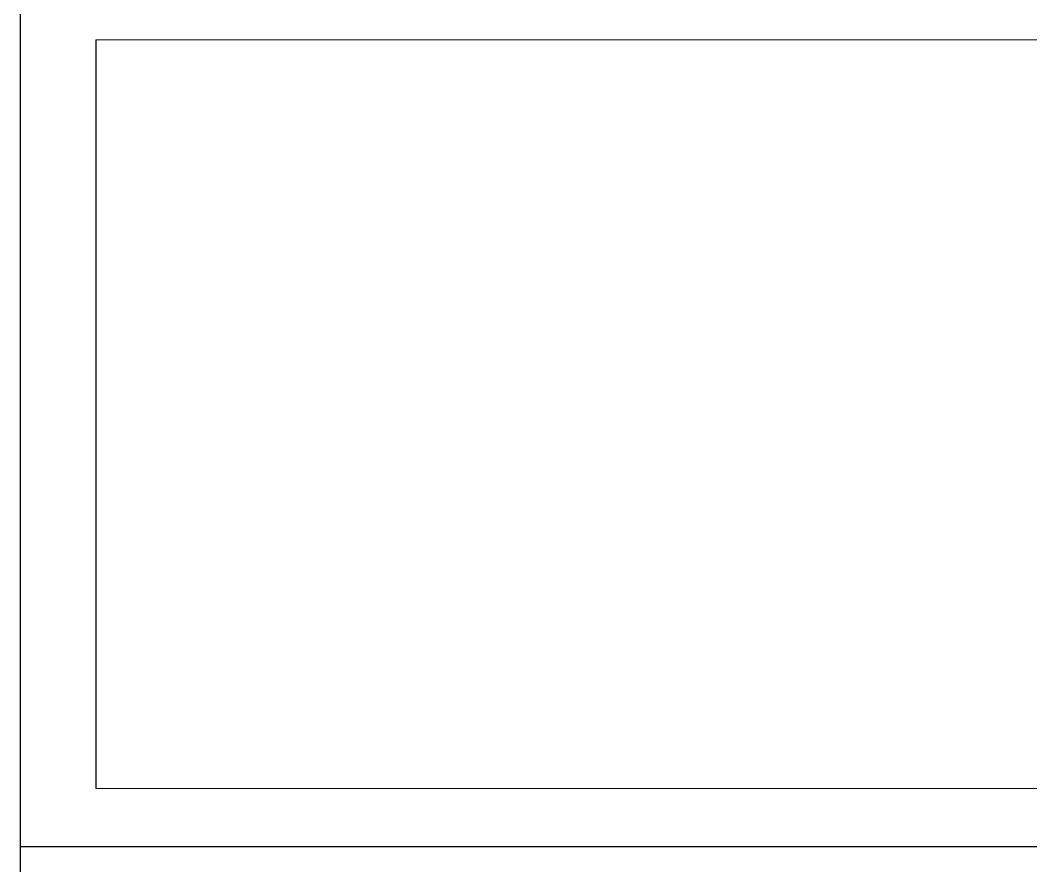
# Model space of a CAD drawing. Header units: millimetres. Extents: x 720925 to 840725318, y 793496 to 1061196.
# Drawn here: x 731593 to 734939, y 915169 to 917970 of the extents above; entities that cross this region are included whole.
import ezdxf

# ---------------------------------------------------------------- set-up
doc = ezdxf.new("R2010")
doc.units = ezdxf.units.MM
doc.linetypes.add('DASHED', pattern=[19.05, 12.7, -6.35])
doc.layers.add('!ESP_EI60 tuletõkkesektsioon', color=1, linetype='DASHED', lineweight=30)
doc.layers.add('!ESP_Fassaad', color=7, linetype='Continuous', lineweight=9)
doc.layers.add('Sein', color=7, linetype='Continuous')

msp = doc.modelspace()

# ---------------------------------------------------------------- linework, layer by layer
at = {"layer": '!ESP_EI60 tuletõkkesektsioon', "ltscale": 0.1}
for points in [[(731593.2, 918035.1), (731593.2, 915233.2), (737173.4, 915233.2)], [(731593.2, 915233.2), (731593.2, 912434.3)]]:
    msp.add_lwpolyline(points, dxfattribs=at)
at = {"layer": '!ESP_Fassaad'}
for points in [[(736623.4, 917905.1), (731843.4, 917905.1)], [(736623.4, 915425.1), (731843.4, 915425.1)]]:
    msp.add_lwpolyline(points, dxfattribs=at)
at = {"layer": 'Sein'}
msp.add_lwpolyline([(731843.4, 917905.1), (731843.4, 915425.1)], dxfattribs=at)

doc.saveas('drawing.dxf')
